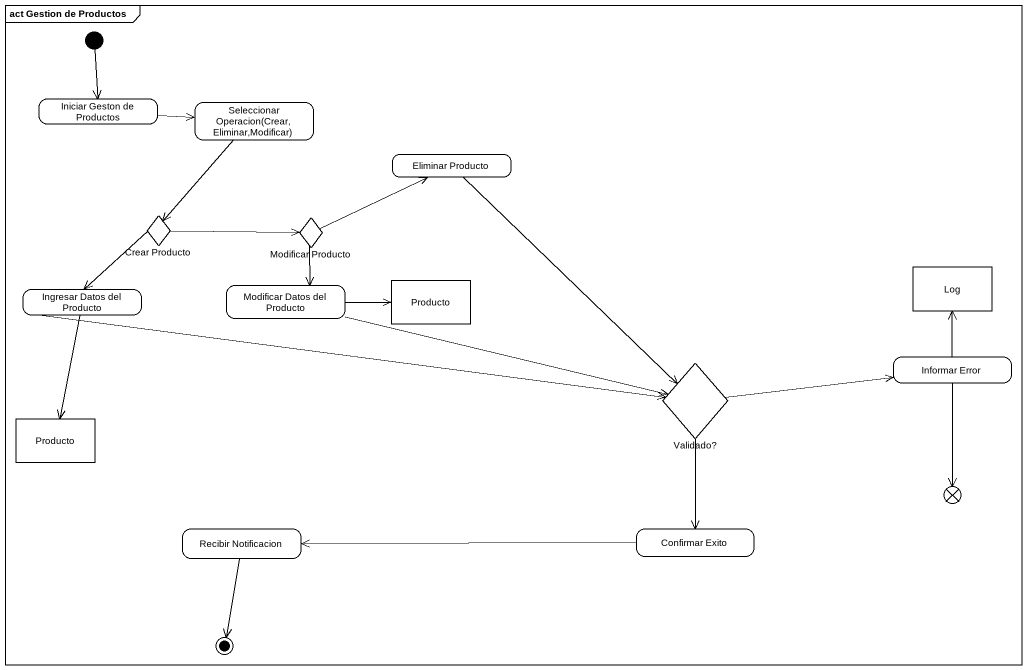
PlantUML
@startuml
mainframe act Gestion de Productos
hide empty description
state "Iniciar Geston de Productos" as Iniciar_Geston_de_Productos
state "Seleccionar Operacion(Crear,Eliminar,Modificar)" as Seleccionar_Operacion_Crear
state "Eliminar Producto" as Eliminar_Producto
state "Crear Producto" as Crear_Producto <<choice>>
state "Modificar Producto" as Modificar_Producto <<choice>>
state Log <<object>>
state "Ingresar Datos del Producto" as Ingresar_Datos_del_Producto
state "Modificar Datos del Producto" as Modificar_Datos_del_Producto
state Producto <<object>>
state "Validado?" as Validado <<choice>>
state "Informar Error" as Informar_Error
state "Producto" as Producto_2 <<object>>
state flowfinal1 <<end>>
state "Recibir Notificacion" as Recibir_Notificacion
state "Confirmar Exito" as Confirmar_Exito
[*] --> Iniciar_Geston_de_Productos
Iniciar_Geston_de_Productos -right-> Seleccionar_Operacion_Crear
Seleccionar_Operacion_Crear --> Crear_Producto
Eliminar_Producto --> Validado
Crear_Producto -right-> Modificar_Producto
Crear_Producto --> Ingresar_Datos_del_Producto
Modificar_Producto -right-> Eliminar_Producto
Modificar_Producto --> Modificar_Datos_del_Producto
Ingresar_Datos_del_Producto -right-> Validado
Ingresar_Datos_del_Producto --> Producto_2
Modificar_Datos_del_Producto -right-> Producto
Modificar_Datos_del_Producto -right-> Validado
Validado -right-> Informar_Error
Validado --> Confirmar_Exito
Informar_Error -up-> Log
Informar_Error --> flowfinal1
Confirmar_Exito -left-> Recibir_Notificacion
Recibir_Notificacion --> [*]
@enduml
